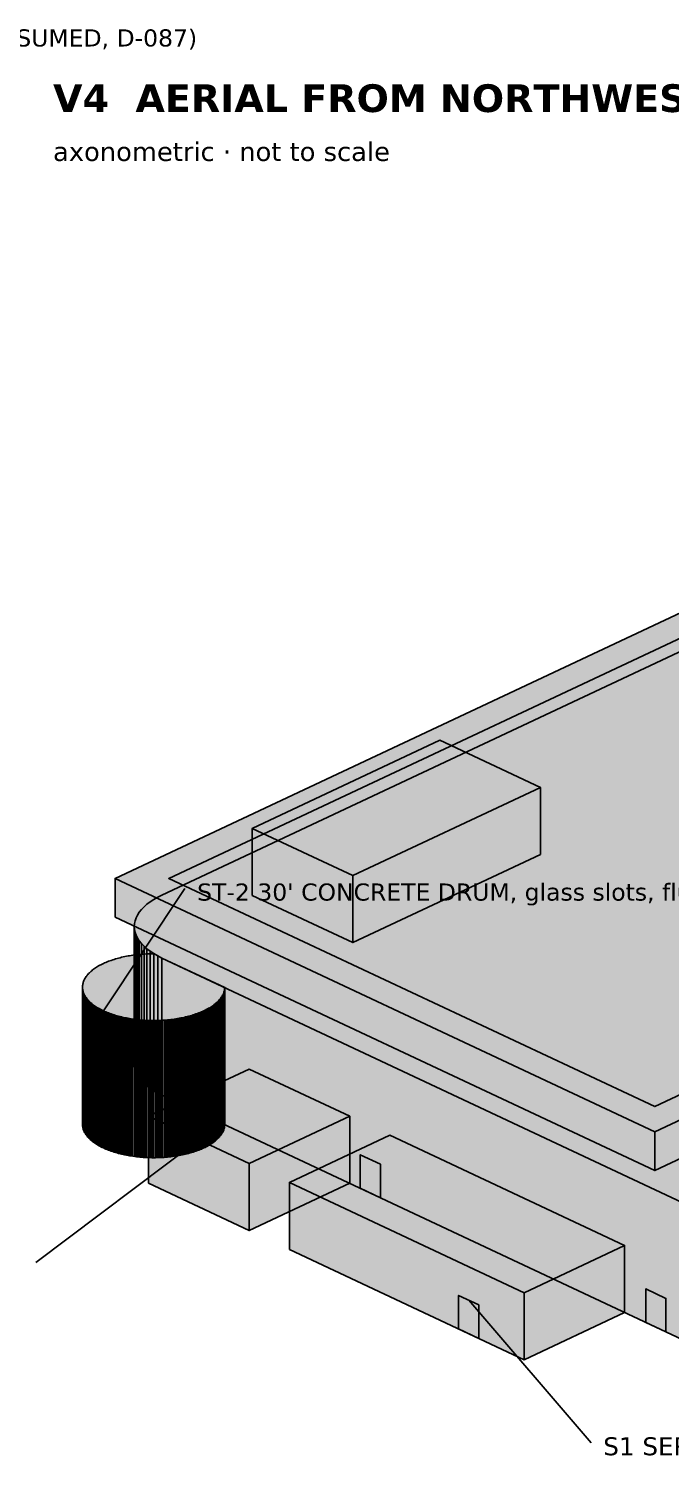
# Model space of a CAD drawing. Header units: inches. Extents: x 0.5 to 16.5, y 0.5 to 10.5.
# Drawn here: x 8.39 to 9.964, y 2.565 to 6.074 of the extents above; entities that cross this region are included whole.
import ezdxf

# ---------------------------------------------------------------- set-up
doc = ezdxf.new("R2010")
doc.units = ezdxf.units.IN
doc.header["$MEASUREMENT"] = 0
for name, color, linetype in [('A-ANNO-TEXT', 7, 'Continuous'), ('A-ANNO-VIEW', 7, 'Continuous'), ('A-MASS', 7, 'Continuous')]:
    doc.layers.add(name, color=color, linetype=linetype)
doc.styles.add('KS-BOLD', font='DejaVuSans-Bold.ttf')
doc.styles.add('KS-REG', font='DejaVuSans.ttf')

msp = doc.modelspace()

# ---------------------------------------------------------------- hatches: boundary and pattern name
at = {"layer": 'A-MASS', "true_color": 0xc9c6be}
for points in [[(11.6678, 4.1886), (10.3445, 4.8099), (8.6021, 3.9918), (9.9253, 3.3706)], [(8.7171, 3.9509), (8.7067, 3.9457), (8.6971, 3.9402), (8.6882, 3.9344), (8.6802, 3.9283), (8.673, 3.922), (8.6667, 3.9155), (8.6614, 3.9088), (8.657, 3.902), (8.6535, 3.895), (8.651, 3.888), (8.6495, 3.8809), (8.649, 3.8738), (8.6495, 3.8666), (8.651, 3.8595), (8.6535, 3.8525), (8.657, 3.8455), (8.6614, 3.8387), (8.6667, 3.832), (8.673, 3.8255), (8.6802, 3.8192), (8.6882, 3.8131), (8.6971, 3.8073), (8.7067, 3.8018), (8.7171, 3.7966), (10.1144, 3.1406), (10.1255, 3.1357), (10.1372, 3.1312), (10.1496, 3.127), (10.1625, 3.1233), (10.1759, 3.1199), (10.1898, 3.1169), (10.204, 3.1144), (10.2186, 3.1124), (10.2334, 3.1107), (10.2484, 3.1096), (10.2636, 3.1089), (10.2788, 3.1086), (10.294, 3.1089), (10.3091, 3.1096), (10.3241, 3.1107), (10.3389, 3.1124), (10.3535, 3.1144), (10.3677, 3.1169), (10.3816, 3.1199), (10.395, 3.1233), (10.4079, 3.127), (10.4203, 3.1312), (10.432, 3.1357), (10.4432, 3.1406), (12.1856, 3.9586), (12.196, 3.9639), (12.2057, 3.9694), (12.2145, 3.9752), (12.2226, 3.9812), (12.2297, 3.9875), (12.236, 3.994), (12.2414, 4.0007), (12.2458, 4.0076), (12.2492, 4.0145), (12.2517, 4.0216), (12.2532, 4.0287), (12.2537, 4.0358), (12.2532, 4.043), (12.2517, 4.0501), (12.2492, 4.0571), (12.2458, 4.0641), (12.2414, 4.0709), (12.236, 4.0776), (12.2297, 4.0841), (12.2226, 4.0904), (12.2145, 4.0964), (12.2057, 4.1023), (12.196, 4.1078), (12.1856, 4.113), (10.7884, 4.769), (10.7773, 4.7738), (10.7655, 4.7784), (10.7531, 4.7825), (10.7402, 4.7863), (10.7268, 4.7897), (10.7129, 4.7926), (10.6987, 4.7951), (10.6841, 4.7972), (10.6693, 4.7988), (10.6543, 4.8), (10.6392, 4.8007), (10.624, 4.8009), (10.6088, 4.8007), (10.5936, 4.8), (10.5786, 4.7988), (10.5638, 4.7972), (10.5492, 4.7951), (10.535, 4.7926), (10.5212, 4.7897), (10.5077, 4.7863), (10.4948, 4.7825), (10.4825, 4.7784), (10.4707, 4.7738), (10.4596, 4.769)], [(8.5764, 3.7845), (8.5733, 3.7831), (8.5703, 3.7816), (8.5674, 3.7802), (8.5646, 3.7787), (8.5618, 3.7771), (8.5591, 3.7756), (8.5565, 3.774), (8.554, 3.7723), (8.5516, 3.7707), (8.5493, 3.769), (8.547, 3.7673), (8.5449, 3.7655), (8.5428, 3.7638), (8.5408, 3.762), (8.539, 3.7602), (8.5372, 3.7584), (8.5355, 3.7565), (8.5339, 3.7547), (8.5324, 3.7528), (8.531, 3.7509), (8.5297, 3.749), (8.5285, 3.747), (8.5274, 3.7451), (8.5265, 3.7431), (8.5256, 3.7412), (8.5248, 3.7392), (8.5241, 3.7372), (8.5235, 3.7352), (8.5231, 3.7332), (8.5227, 3.7312), (8.5224, 3.7292), (8.5223, 3.7272), (8.5222, 3.7252), (8.5223, 3.7232), (8.5224, 3.7212), (8.5227, 3.7192), (8.5231, 3.7172), (8.5235, 3.7152), (8.5241, 3.7132), (8.5248, 3.7112), (8.5256, 3.7092), (8.5265, 3.7073), (8.5274, 3.7053), (8.5285, 3.7034), (8.5297, 3.7014), (8.531, 3.6995), (8.5324, 3.6976), (8.5339, 3.6957), (8.5355, 3.6939), (8.5372, 3.692), (8.539, 3.6902), (8.5408, 3.6884), (8.5428, 3.6866), (8.5449, 3.6848), (8.547, 3.6831), (8.5493, 3.6814), (8.5516, 3.6797), (8.554, 3.6781), (8.5565, 3.6764), (8.5591, 3.6748), (8.5618, 3.6733), (8.5646, 3.6717), (8.5674, 3.6702), (8.5703, 3.6687), (8.5733, 3.6673), (8.5764, 3.6659), (8.5795, 3.6645), (8.5827, 3.6632), (8.586, 3.6619), (8.5893, 3.6607), (8.5927, 3.6594), (8.5962, 3.6583), (8.5997, 3.6571), (8.6033, 3.656), (8.6069, 3.655), (8.6106, 3.654), (8.6144, 3.653), (8.6182, 3.6521), (8.622, 3.6512), (8.6259, 3.6504), (8.6299, 3.6496), (8.6338, 3.6488), (8.6378, 3.6481), (8.6419, 3.6475), (8.646, 3.6469), (8.6501, 3.6463), (8.6542, 3.6458), (8.6584, 3.6453), (8.6626, 3.6449), (8.6668, 3.6445), (8.671, 3.6442), (8.6752, 3.644), (8.6795, 3.6437), (8.6837, 3.6436), (8.688, 3.6434), (8.6923, 3.6434), (8.6966, 3.6433), (8.7009, 3.6434), (8.7051, 3.6434), (8.7094, 3.6436), (8.7137, 3.6437), (8.7179, 3.644), (8.7222, 3.6442), (8.7264, 3.6445), (8.7306, 3.6449), (8.7348, 3.6453), (8.7389, 3.6458), (8.7431, 3.6463), (8.7472, 3.6469), (8.7513, 3.6475), (8.7553, 3.6481), (8.7593, 3.6488), (8.7633, 3.6496), (8.7672, 3.6504), (8.7711, 3.6512), (8.775, 3.6521), (8.7788, 3.653), (8.7825, 3.654), (8.7862, 3.655), (8.7899, 3.656), (8.7934, 3.6571), (8.797, 3.6583), (8.8004, 3.6594), (8.8038, 3.6607), (8.8072, 3.6619), (8.8105, 3.6632), (8.8137, 3.6645), (8.8168, 3.6659), (8.8199, 3.6673), (8.8229, 3.6687), (8.8258, 3.6702), (8.8286, 3.6717), (8.8314, 3.6733), (8.834, 3.6748), (8.8366, 3.6764), (8.8391, 3.6781), (8.8415, 3.6797), (8.8439, 3.6814), (8.8461, 3.6831), (8.8483, 3.6848), (8.8503, 3.6866), (8.8523, 3.6884), (8.8542, 3.6902), (8.856, 3.692), (8.8577, 3.6939), (8.8592, 3.6957), (8.8607, 3.6976), (8.8621, 3.6995), (8.8634, 3.7014), (8.8646, 3.7034), (8.8657, 3.7053), (8.8667, 3.7073), (8.8676, 3.7092), (8.8684, 3.7112), (8.869, 3.7132), (8.8696, 3.7152), (8.8701, 3.7172), (8.8705, 3.7192), (8.8707, 3.7212), (8.8709, 3.7232), (8.8709, 3.7244), (8.7171, 3.7966), (8.7067, 3.8018), (8.6975, 3.807), (8.6966, 3.807), (8.6923, 3.807), (8.688, 3.8069), (8.6837, 3.8068), (8.6795, 3.8067), (8.6752, 3.8064), (8.671, 3.8062), (8.6668, 3.8058), (8.6626, 3.8055), (8.6584, 3.8051), (8.6542, 3.8046), (8.6501, 3.8041), (8.646, 3.8035), (8.6419, 3.8029), (8.6378, 3.8023), (8.6338, 3.8016), (8.6299, 3.8008), (8.6259, 3.8), (8.622, 3.7992), (8.6182, 3.7983), (8.6144, 3.7974), (8.6106, 3.7964), (8.6069, 3.7954), (8.6033, 3.7943), (8.5997, 3.7933), (8.5962, 3.7921), (8.5927, 3.7909), (8.5893, 3.7897), (8.586, 3.7885), (8.5827, 3.7872), (8.5795, 3.7858)]]:
    msp.add_hatch(color=7, dxfattribs=at).paths.add_polyline_path(points)
at = {"layer": 'A-MASS', "true_color": 0x2c3e5c}
msp.add_hatch(color=7, dxfattribs=at).paths.add_polyline_path([(11.5363, 4.1886), (10.3445, 4.7481), (8.7336, 3.9918), (9.9253, 3.4323)])
at = {"layer": 'A-MASS', "true_color": 0xb0b0b0}
for points in [[(9.6452, 4.2147), (9.3986, 4.3305), (8.9383, 4.1144), (9.1849, 3.9986)], [(9.1774, 3.4086), (8.9308, 3.5243), (8.6842, 3.4086), (8.9308, 3.2928)], [(9.8514, 3.0922), (9.276, 3.3623), (9.0295, 3.2465), (9.6048, 2.9764)]]:
    msp.add_hatch(color=7, dxfattribs=at).paths.add_polyline_path(points)
at = {"layer": 'A-MASS', "true_color": 0x8d8d8d}
for points in [[(9.1849, 3.8344), (9.6452, 4.0505), (9.6452, 4.2147), (9.1849, 3.9986)], [(8.9308, 3.1286), (9.1774, 3.2444), (9.1774, 3.4086), (8.9308, 3.2928)], [(9.6048, 2.8122), (9.8514, 2.928), (9.8514, 3.0922), (9.6048, 2.9764)]]:
    msp.add_hatch(color=7, dxfattribs=at).paths.add_polyline_path(points)
at = {"layer": 'A-MASS', "true_color": 0xa19e98}
for points in [[(9.9253, 3.2757), (11.6678, 4.0937), (11.6678, 4.1886), (9.9253, 3.3706)], [(8.8705, 3.3831), (8.8707, 3.3851), (8.8707, 3.7212), (8.8705, 3.7192)], [(8.8707, 3.3851), (8.8709, 3.3871), (8.8709, 3.7232), (8.8707, 3.7212)], [(8.8709, 3.3871), (8.8709, 3.3883), (8.8709, 3.7244), (8.8709, 3.7232)], [(8.8461, 3.347), (8.8483, 3.3487), (8.8483, 3.6848), (8.8461, 3.6831)], [(8.8483, 3.3487), (8.8503, 3.3505), (8.8503, 3.6866), (8.8483, 3.6848)], [(8.8503, 3.3505), (8.8523, 3.3523), (8.8523, 3.6884), (8.8503, 3.6866)], [(8.8523, 3.3523), (8.8542, 3.3541), (8.8542, 3.6902), (8.8523, 3.6884)], [(8.8542, 3.3541), (8.856, 3.3559), (8.856, 3.692), (8.8542, 3.6902)], [(8.856, 3.3559), (8.8577, 3.3578), (8.8577, 3.6939), (8.856, 3.692)], [(8.8577, 3.3578), (8.8592, 3.3596), (8.8592, 3.6957), (8.8577, 3.6939)], [(8.8592, 3.3596), (8.8607, 3.3615), (8.8607, 3.6976), (8.8592, 3.6957)], [(8.8607, 3.3615), (8.8621, 3.3634), (8.8621, 3.6995), (8.8607, 3.6976)], [(8.8621, 3.3634), (8.8634, 3.3653), (8.8634, 3.7014), (8.8621, 3.6995)], [(8.8634, 3.3653), (8.8646, 3.3672), (8.8646, 3.7034), (8.8634, 3.7014)], [(8.8646, 3.3672), (8.8657, 3.3692), (8.8657, 3.7053), (8.8646, 3.7034)], [(8.8657, 3.3692), (8.8667, 3.3711), (8.8667, 3.7073), (8.8657, 3.7053)], [(8.8667, 3.3711), (8.8676, 3.3731), (8.8676, 3.7092), (8.8667, 3.7073)], [(8.8676, 3.3731), (8.8684, 3.3751), (8.8684, 3.7112), (8.8676, 3.7092)], [(8.8684, 3.3751), (8.869, 3.3771), (8.869, 3.7132), (8.8684, 3.7112)], [(8.869, 3.3771), (8.8696, 3.3791), (8.8696, 3.7152), (8.869, 3.7132)], [(8.8696, 3.3791), (8.8701, 3.3811), (8.8701, 3.7172), (8.8696, 3.7152)], [(8.8701, 3.3811), (8.8705, 3.3831), (8.8705, 3.7192), (8.8701, 3.7172)], [(8.7593, 3.3127), (8.7633, 3.3135), (8.7633, 3.6496), (8.7593, 3.6488)], [(8.7633, 3.3135), (8.7672, 3.3142), (8.7672, 3.6504), (8.7633, 3.6496)], [(8.7672, 3.3142), (8.7711, 3.3151), (8.7711, 3.6512), (8.7672, 3.6504)], [(8.7711, 3.3151), (8.775, 3.316), (8.775, 3.6521), (8.7711, 3.6512)], [(8.775, 3.316), (8.7788, 3.3169), (8.7788, 3.653), (8.775, 3.6521)], [(8.7788, 3.3169), (8.7825, 3.3179), (8.7825, 3.654), (8.7788, 3.653)], [(8.7825, 3.3179), (8.7862, 3.3189), (8.7862, 3.655), (8.7825, 3.654)], [(8.7862, 3.3189), (8.7899, 3.3199), (8.7899, 3.656), (8.7862, 3.655)], [(8.7899, 3.3199), (8.7934, 3.321), (8.7934, 3.6571), (8.7899, 3.656)], [(8.7934, 3.321), (8.797, 3.3222), (8.797, 3.6583), (8.7934, 3.6571)], [(8.797, 3.3222), (8.8004, 3.3233), (8.8004, 3.6594), (8.797, 3.6583)], [(8.8004, 3.3233), (8.8038, 3.3245), (8.8038, 3.6607), (8.8004, 3.6594)], [(8.8038, 3.3245), (8.8072, 3.3258), (8.8072, 3.6619), (8.8038, 3.6607)], [(8.8072, 3.3258), (8.8105, 3.3271), (8.8105, 3.6632), (8.8072, 3.6619)], [(8.8105, 3.3271), (8.8137, 3.3284), (8.8137, 3.6645), (8.8105, 3.6632)], [(8.8137, 3.3284), (8.8168, 3.3298), (8.8168, 3.6659), (8.8137, 3.6645)], [(8.8168, 3.3298), (8.8199, 3.3312), (8.8199, 3.6673), (8.8168, 3.6659)], [(8.8199, 3.3312), (8.8229, 3.3326), (8.8229, 3.6687), (8.8199, 3.6673)], [(8.8229, 3.3326), (8.8258, 3.3341), (8.8258, 3.6702), (8.8229, 3.6687)], [(8.8258, 3.3341), (8.8286, 3.3356), (8.8286, 3.6717), (8.8258, 3.6702)], [(8.8286, 3.3356), (8.8314, 3.3371), (8.8314, 3.6733), (8.8286, 3.6717)], [(8.8314, 3.3371), (8.834, 3.3387), (8.834, 3.6748), (8.8314, 3.6733)], [(8.834, 3.3387), (8.8366, 3.3403), (8.8366, 3.6764), (8.834, 3.6748)], [(8.8366, 3.3403), (8.8391, 3.3419), (8.8391, 3.6781), (8.8366, 3.6764)], [(8.8391, 3.3419), (8.8415, 3.3436), (8.8415, 3.6797), (8.8391, 3.6781)], [(8.8415, 3.3436), (8.8439, 3.3453), (8.8439, 3.6814), (8.8415, 3.6797)], [(8.8439, 3.3453), (8.8461, 3.347), (8.8461, 3.6831), (8.8439, 3.6814)], [(8.6966, 3.3072), (8.7009, 3.3072), (8.7009, 3.6434), (8.6966, 3.6433)], [(8.7009, 3.3072), (8.7051, 3.3073), (8.7051, 3.6434), (8.7009, 3.6434)], [(8.7051, 3.3073), (8.7094, 3.3074), (8.7094, 3.6436), (8.7051, 3.6434)], [(8.7094, 3.3074), (8.7137, 3.3076), (8.7137, 3.6437), (8.7094, 3.6436)], [(8.7137, 3.3076), (8.7179, 3.3078), (8.7179, 3.644), (8.7137, 3.6437)], [(8.7179, 3.3078), (8.7222, 3.3081), (8.7222, 3.6442), (8.7179, 3.644)], [(8.7222, 3.3081), (8.7264, 3.3084), (8.7264, 3.6445), (8.7222, 3.6442)], [(8.7264, 3.3084), (8.7306, 3.3088), (8.7306, 3.6449), (8.7264, 3.6445)], [(8.7306, 3.3088), (8.7348, 3.3092), (8.7348, 3.6453), (8.7306, 3.6449)], [(8.7348, 3.3092), (8.7389, 3.3097), (8.7389, 3.6458), (8.7348, 3.6453)], [(8.7389, 3.3097), (8.7431, 3.3102), (8.7431, 3.6463), (8.7389, 3.6458)], [(8.7431, 3.3102), (8.7472, 3.3107), (8.7472, 3.6469), (8.7431, 3.6463)], [(8.7472, 3.3107), (8.7513, 3.3114), (8.7513, 3.6475), (8.7472, 3.6469)], [(8.7513, 3.3114), (8.7553, 3.312), (8.7553, 3.6481), (8.7513, 3.6475)], [(8.7553, 3.312), (8.7593, 3.3127), (8.7593, 3.6488), (8.7553, 3.6481)]]:
    msp.add_hatch(color=7, dxfattribs=at).paths.add_polyline_path(points)
at = {"layer": 'A-MASS', "true_color": 0x747474}
for points in [[(8.9383, 3.9502), (9.1849, 3.8344), (9.1849, 3.9986), (8.9383, 4.1144)], [(8.6842, 3.2444), (8.9308, 3.1286), (8.9308, 3.2928), (8.6842, 3.4086)], [(9.0295, 3.0823), (9.6048, 2.8122), (9.6048, 2.9764), (9.0295, 3.2465)]]:
    msp.add_hatch(color=7, dxfattribs=at).paths.add_polyline_path(points)
at = {"layer": 'A-MASS', "true_color": 0x85837d}
for points in [[(8.6021, 3.8969), (9.9253, 3.2757), (9.9253, 3.3706), (8.6021, 3.9918)], [(8.649, 3.5376), (8.6495, 3.5305), (8.6495, 3.8666), (8.649, 3.8738)], [(8.6495, 3.5305), (8.651, 3.5234), (8.651, 3.8595), (8.6495, 3.8666)], [(8.651, 3.5234), (8.6535, 3.5163), (8.6535, 3.8525), (8.651, 3.8595)], [(8.6535, 3.5163), (8.657, 3.5094), (8.657, 3.8455), (8.6535, 3.8525)], [(8.657, 3.5094), (8.6614, 3.5026), (8.6614, 3.8387), (8.657, 3.8455)], [(8.6614, 3.5026), (8.6667, 3.4959), (8.6667, 3.832), (8.6614, 3.8387)], [(8.6667, 3.4959), (8.673, 3.4894), (8.673, 3.8255), (8.6667, 3.832)], [(8.673, 3.4894), (8.6802, 3.4831), (8.6802, 3.8192), (8.673, 3.8255)], [(8.6802, 3.4831), (8.6882, 3.477), (8.6882, 3.8131), (8.6802, 3.8192)], [(8.6882, 3.477), (8.6971, 3.4712), (8.6971, 3.8073), (8.6882, 3.8131)], [(8.6971, 3.4712), (8.7067, 3.4657), (8.7067, 3.8018), (8.6971, 3.8073)], [(8.7067, 3.4657), (8.7171, 3.4605), (8.7171, 3.7966), (8.7067, 3.8018)], [(8.7171, 3.4605), (10.1144, 2.8045), (10.1144, 3.1406), (8.7171, 3.7966)], [(8.5222, 3.3891), (8.5223, 3.3871), (8.5223, 3.7232), (8.5222, 3.7252)], [(8.5223, 3.3871), (8.5224, 3.3851), (8.5224, 3.7212), (8.5223, 3.7232)], [(8.5224, 3.3851), (8.5227, 3.3831), (8.5227, 3.7192), (8.5224, 3.7212)], [(8.5227, 3.3831), (8.5231, 3.3811), (8.5231, 3.7172), (8.5227, 3.7192)], [(8.5231, 3.3811), (8.5235, 3.3791), (8.5235, 3.7152), (8.5231, 3.7172)], [(8.5235, 3.3791), (8.5241, 3.3771), (8.5241, 3.7132), (8.5235, 3.7152)], [(8.5241, 3.3771), (8.5248, 3.3751), (8.5248, 3.7112), (8.5241, 3.7132)], [(8.5248, 3.3751), (8.5256, 3.3731), (8.5256, 3.7092), (8.5248, 3.7112)], [(8.5256, 3.3731), (8.5265, 3.3711), (8.5265, 3.7073), (8.5256, 3.7092)], [(8.5265, 3.3711), (8.5274, 3.3692), (8.5274, 3.7053), (8.5265, 3.7073)], [(8.5274, 3.3692), (8.5285, 3.3672), (8.5285, 3.7034), (8.5274, 3.7053)], [(8.5285, 3.3672), (8.5297, 3.3653), (8.5297, 3.7014), (8.5285, 3.7034)], [(8.5297, 3.3653), (8.531, 3.3634), (8.531, 3.6995), (8.5297, 3.7014)], [(8.531, 3.3634), (8.5324, 3.3615), (8.5324, 3.6976), (8.531, 3.6995)], [(8.5324, 3.3615), (8.5339, 3.3596), (8.5339, 3.6957), (8.5324, 3.6976)], [(8.5339, 3.3596), (8.5355, 3.3578), (8.5355, 3.6939), (8.5339, 3.6957)], [(8.5355, 3.3578), (8.5372, 3.3559), (8.5372, 3.692), (8.5355, 3.6939)], [(8.5372, 3.3559), (8.539, 3.3541), (8.539, 3.6902), (8.5372, 3.692)], [(8.539, 3.3541), (8.5408, 3.3523), (8.5408, 3.6884), (8.539, 3.6902)], [(8.5408, 3.3523), (8.5428, 3.3505), (8.5428, 3.6866), (8.5408, 3.6884)], [(8.5428, 3.3505), (8.5449, 3.3487), (8.5449, 3.6848), (8.5428, 3.6866)], [(8.5449, 3.3487), (8.547, 3.347), (8.547, 3.6831), (8.5449, 3.6848)], [(8.547, 3.347), (8.5493, 3.3453), (8.5493, 3.6814), (8.547, 3.6831)], [(8.5493, 3.3453), (8.5516, 3.3436), (8.5516, 3.6797), (8.5493, 3.6814)], [(8.5516, 3.3436), (8.554, 3.3419), (8.554, 3.6781), (8.5516, 3.6797)], [(8.554, 3.3419), (8.5565, 3.3403), (8.5565, 3.6764), (8.554, 3.6781)], [(8.5565, 3.3403), (8.5591, 3.3387), (8.5591, 3.6748), (8.5565, 3.6764)], [(8.5591, 3.3387), (8.5618, 3.3371), (8.5618, 3.6733), (8.5591, 3.6748)], [(8.5618, 3.3371), (8.5646, 3.3356), (8.5646, 3.6717), (8.5618, 3.6733)], [(8.5646, 3.3356), (8.5674, 3.3341), (8.5674, 3.6702), (8.5646, 3.6717)], [(8.5674, 3.3341), (8.5703, 3.3326), (8.5703, 3.6687), (8.5674, 3.6702)], [(8.5703, 3.3326), (8.5733, 3.3312), (8.5733, 3.6673), (8.5703, 3.6687)], [(8.5733, 3.3312), (8.5764, 3.3298), (8.5764, 3.6659), (8.5733, 3.6673)], [(8.5764, 3.3298), (8.5795, 3.3284), (8.5795, 3.6645), (8.5764, 3.6659)], [(8.5795, 3.3284), (8.5827, 3.3271), (8.5827, 3.6632), (8.5795, 3.6645)], [(8.5827, 3.3271), (8.586, 3.3258), (8.586, 3.6619), (8.5827, 3.6632)], [(8.586, 3.3258), (8.5893, 3.3245), (8.5893, 3.6607), (8.586, 3.6619)], [(8.5893, 3.3245), (8.5927, 3.3233), (8.5927, 3.6594), (8.5893, 3.6607)], [(8.5927, 3.3233), (8.5962, 3.3222), (8.5962, 3.6583), (8.5927, 3.6594)], [(8.5962, 3.3222), (8.5997, 3.321), (8.5997, 3.6571), (8.5962, 3.6583)], [(8.5997, 3.321), (8.6033, 3.3199), (8.6033, 3.656), (8.5997, 3.6571)], [(8.6033, 3.3199), (8.6069, 3.3189), (8.6069, 3.655), (8.6033, 3.656)], [(8.6069, 3.3189), (8.6106, 3.3179), (8.6106, 3.654), (8.6069, 3.655)], [(8.6106, 3.3179), (8.6144, 3.3169), (8.6144, 3.653), (8.6106, 3.654)], [(8.6144, 3.3169), (8.6182, 3.316), (8.6182, 3.6521), (8.6144, 3.653)], [(8.6182, 3.316), (8.622, 3.3151), (8.622, 3.6512), (8.6182, 3.6521)], [(8.622, 3.3151), (8.6259, 3.3142), (8.6259, 3.6504), (8.622, 3.6512)], [(8.6259, 3.3142), (8.6299, 3.3135), (8.6299, 3.6496), (8.6259, 3.6504)], [(8.6299, 3.3135), (8.6338, 3.3127), (8.6338, 3.6488), (8.6299, 3.6496)], [(8.6338, 3.3127), (8.6378, 3.312), (8.6378, 3.6481), (8.6338, 3.6488)], [(8.6378, 3.312), (8.6419, 3.3114), (8.6419, 3.6475), (8.6378, 3.6481)], [(8.6419, 3.3114), (8.646, 3.3107), (8.646, 3.6469), (8.6419, 3.6475)], [(8.646, 3.3107), (8.6501, 3.3102), (8.6501, 3.6463), (8.646, 3.6469)], [(8.6501, 3.3102), (8.6542, 3.3097), (8.6542, 3.6458), (8.6501, 3.6463)], [(8.6542, 3.3097), (8.6584, 3.3092), (8.6584, 3.6453), (8.6542, 3.6458)], [(8.6584, 3.3092), (8.6626, 3.3088), (8.6626, 3.6449), (8.6584, 3.6453)], [(8.6626, 3.3088), (8.6668, 3.3084), (8.6668, 3.6445), (8.6626, 3.6449)], [(8.6668, 3.3084), (8.671, 3.3081), (8.671, 3.6442), (8.6668, 3.6445)], [(8.671, 3.3081), (8.6752, 3.3078), (8.6752, 3.644), (8.671, 3.6442)], [(8.6752, 3.3078), (8.6795, 3.3076), (8.6795, 3.6437), (8.6752, 3.644)], [(8.6795, 3.3076), (8.6837, 3.3074), (8.6837, 3.6436), (8.6795, 3.6437)], [(8.6837, 3.3074), (8.688, 3.3073), (8.688, 3.6434), (8.6837, 3.6436)], [(8.688, 3.3073), (8.6923, 3.3072), (8.6923, 3.6434), (8.688, 3.6434)], [(8.6923, 3.3072), (8.6966, 3.3072), (8.6966, 3.6433), (8.6923, 3.6434)]]:
    msp.add_hatch(color=7, dxfattribs=at).paths.add_polyline_path(points)
at = {"layer": 'A-MASS', "true_color": 0x344652}
for points in [[(8.649, 3.7429), (8.6495, 3.7358), (8.6495, 3.8461), (8.649, 3.8532)], [(8.6495, 3.7358), (8.651, 3.7287), (8.651, 3.839), (8.6495, 3.8461)], [(8.651, 3.7287), (8.6535, 3.7216), (8.6535, 3.8319), (8.651, 3.839)], [(8.6535, 3.7216), (8.657, 3.7146), (8.657, 3.825), (8.6535, 3.8319)], [(8.657, 3.7146), (8.6614, 3.7078), (8.6614, 3.8181), (8.657, 3.825)], [(8.6614, 3.7078), (8.6667, 3.7011), (8.6667, 3.8115), (8.6614, 3.8181)], [(8.6667, 3.7011), (8.673, 3.6946), (8.673, 3.805), (8.6667, 3.8115)], [(8.673, 3.6946), (8.6802, 3.6883), (8.6802, 3.7987), (8.673, 3.805)], [(8.6802, 3.6883), (8.6882, 3.6823), (8.6882, 3.7926), (8.6802, 3.7987)], [(8.6882, 3.6823), (8.6971, 3.6765), (8.6971, 3.7868), (8.6882, 3.7926)], [(8.6971, 3.6765), (8.7067, 3.6709), (8.7067, 3.7813), (8.6971, 3.7868)], [(8.7067, 3.6709), (8.7171, 3.6657), (8.7171, 3.7761), (8.7067, 3.7813)], [(8.7171, 3.6657), (10.1144, 3.0097), (10.1144, 3.1201), (8.7171, 3.7761)], [(8.5248, 3.3956), (8.5256, 3.3936), (8.5256, 3.6887), (8.5248, 3.6907)], [(8.649, 3.553), (8.6495, 3.5459), (8.6495, 3.6896), (8.649, 3.6967)], [(8.6495, 3.5459), (8.651, 3.5388), (8.651, 3.6825), (8.6495, 3.6896)], [(8.5339, 3.3801), (8.5355, 3.3783), (8.5355, 3.6733), (8.5339, 3.6752)], [(8.5493, 3.3658), (8.5516, 3.3641), (8.5516, 3.6592), (8.5493, 3.6609)], [(8.651, 3.5388), (8.6535, 3.5317), (8.6535, 3.6754), (8.651, 3.6825)], [(8.6535, 3.5317), (8.657, 3.5248), (8.657, 3.6685), (8.6535, 3.6754)], [(8.657, 3.5248), (8.6614, 3.5179), (8.6614, 3.6616), (8.657, 3.6685)], [(8.6614, 3.5179), (8.6667, 3.5113), (8.6667, 3.6549), (8.6614, 3.6616)], [(8.6667, 3.5113), (8.673, 3.5048), (8.673, 3.6484), (8.6667, 3.6549)], [(8.5703, 3.3532), (8.5733, 3.3517), (8.5733, 3.6468), (8.5703, 3.6482)], [(8.5962, 3.3427), (8.5997, 3.3415), (8.5997, 3.6366), (8.5962, 3.6377)], [(8.6259, 3.3348), (8.6299, 3.334), (8.6299, 3.629), (8.6259, 3.6298)], [(8.6584, 3.3297), (8.6626, 3.3293), (8.6626, 3.6244), (8.6584, 3.6248)], [(8.673, 3.5048), (8.6802, 3.4985), (8.6802, 3.6421), (8.673, 3.6484)], [(8.6802, 3.4985), (8.6882, 3.4924), (8.6882, 3.6361), (8.6802, 3.6421)], [(8.6882, 3.4924), (8.6971, 3.4866), (8.6971, 3.6303), (8.6882, 3.6361)], [(8.6923, 3.3278), (8.6966, 3.3277), (8.6966, 3.6228), (8.6923, 3.6228)], [(8.6971, 3.4866), (8.7067, 3.4811), (8.7067, 3.6248), (8.6971, 3.6303)], [(8.7067, 3.4811), (8.7171, 3.4759), (8.7171, 3.6195), (8.7067, 3.6248)], [(8.7171, 3.4759), (10.1144, 2.8199), (10.1144, 2.9636), (8.7171, 3.6195)]]:
    msp.add_hatch(color=7, dxfattribs=at).paths.add_polyline_path(points)
at = {"layer": 'A-MASS', "true_color": 0x3f5564}
for points in [[(8.8667, 3.3917), (8.8676, 3.3936), (8.8676, 3.6887), (8.8667, 3.6867)], [(8.8709, 3.4076), (8.8709, 3.4088), (8.8709, 3.7039), (8.8709, 3.7027)], [(8.8391, 3.3625), (8.8415, 3.3641), (8.8415, 3.6592), (8.8391, 3.6575)], [(8.856, 3.3764), (8.8577, 3.3783), (8.8577, 3.6733), (8.856, 3.6715)], [(8.7264, 3.329), (8.7306, 3.3293), (8.7306, 3.6244), (8.7264, 3.624)], [(8.7593, 3.3332), (8.7633, 3.334), (8.7633, 3.629), (8.7593, 3.6283)], [(8.7899, 3.3404), (8.7934, 3.3415), (8.7934, 3.6366), (8.7899, 3.6355)], [(8.8168, 3.3503), (8.8199, 3.3517), (8.8199, 3.6468), (8.8168, 3.6454)]]:
    msp.add_hatch(color=7, dxfattribs=at).paths.add_polyline_path(points)
at = {"layer": 'A-MASS', "true_color": 0x111111}
for points in [[(9.2033, 3.2322), (9.2526, 3.2091), (9.2526, 3.2912), (9.2033, 3.3143)], [(9.9034, 2.9035), (9.9527, 2.8804), (9.9527, 2.9625), (9.9034, 2.9856)], [(9.4445, 2.8874), (9.4938, 2.8643), (9.4938, 2.9464), (9.4445, 2.9696)]]:
    msp.add_hatch(color=7, dxfattribs=at).paths.add_polyline_path(points)

# ---------------------------------------------------------------- linework, layer by layer
at = {"layer": 'A-ANNO-TEXT'}
for p, q in [((8.5733, 3.6673), (8.7733, 3.9673)), ((8.8075, 3.3507), (8.4075, 3.0507)), ((9.4692, 2.958), (9.7692, 2.608))]:
    msp.add_line(p, q, dxfattribs=at)
at = {"layer": 'A-MASS'}
for points in [[(11.6678, 4.1886), (10.3445, 4.8099), (8.6021, 3.9918), (9.9253, 3.3706)], [(11.5363, 4.1886), (10.3445, 4.7481), (8.7336, 3.9918), (9.9253, 3.4323)], [(9.6452, 4.2147), (9.3986, 4.3305), (8.9383, 4.1144), (9.1849, 3.9986)], [(9.1849, 3.8344), (9.6452, 4.0505), (9.6452, 4.2147), (9.1849, 3.9986)], [(9.9253, 3.2757), (11.6678, 4.0937), (11.6678, 4.1886), (9.9253, 3.3706)], [(8.9383, 3.9502), (9.1849, 3.8344), (9.1849, 3.9986), (8.9383, 4.1144)], [(8.6021, 3.8969), (9.9253, 3.2757), (9.9253, 3.3706), (8.6021, 3.9918)], [(8.649, 3.5376), (8.6495, 3.5305), (8.6495, 3.8666), (8.649, 3.8738)], [(8.6495, 3.5305), (8.651, 3.5234), (8.651, 3.8595), (8.6495, 3.8666)], [(8.651, 3.5234), (8.6535, 3.5163), (8.6535, 3.8525), (8.651, 3.8595)], [(8.6535, 3.5163), (8.657, 3.5094), (8.657, 3.8455), (8.6535, 3.8525)], [(8.657, 3.5094), (8.6614, 3.5026), (8.6614, 3.8387), (8.657, 3.8455)], [(8.6614, 3.5026), (8.6667, 3.4959), (8.6667, 3.832), (8.6614, 3.8387)], [(8.6667, 3.4959), (8.673, 3.4894), (8.673, 3.8255), (8.6667, 3.832)], [(8.673, 3.4894), (8.6802, 3.4831), (8.6802, 3.8192), (8.673, 3.8255)], [(8.5764, 3.7845), (8.5733, 3.7831), (8.5703, 3.7816), (8.5674, 3.7802), (8.5646, 3.7787), (8.5618, 3.7771), (8.5591, 3.7756), (8.5565, 3.774), (8.554, 3.7723), (8.5516, 3.7707), (8.5493, 3.769), (8.547, 3.7673), (8.5449, 3.7655), (8.5428, 3.7638), (8.5408, 3.762), (8.539, 3.7602), (8.5372, 3.7584), (8.5355, 3.7565), (8.5339, 3.7547), (8.5324, 3.7528), (8.531, 3.7509), (8.5297, 3.749), (8.5285, 3.747), (8.5274, 3.7451), (8.5265, 3.7431), (8.5256, 3.7412), (8.5248, 3.7392), (8.5241, 3.7372), (8.5235, 3.7352), (8.5231, 3.7332), (8.5227, 3.7312), (8.5224, 3.7292), (8.5223, 3.7272), (8.5222, 3.7252), (8.5223, 3.7232), (8.5224, 3.7212), (8.5227, 3.7192), (8.5231, 3.7172), (8.5235, 3.7152), (8.5241, 3.7132), (8.5248, 3.7112), (8.5256, 3.7092), (8.5265, 3.7073), (8.5274, 3.7053), (8.5285, 3.7034), (8.5297, 3.7014), (8.531, 3.6995), (8.5324, 3.6976), (8.5339, 3.6957), (8.5355, 3.6939), (8.5372, 3.692), (8.539, 3.6902), (8.5408, 3.6884), (8.5428, 3.6866), (8.5449, 3.6848), (8.547, 3.6831), (8.5493, 3.6814), (8.5516, 3.6797), (8.554, 3.6781), (8.5565, 3.6764), (8.5591, 3.6748), (8.5618, 3.6733), (8.5646, 3.6717), (8.5674, 3.6702), (8.5703, 3.6687), (8.5733, 3.6673), (8.5764, 3.6659), (8.5795, 3.6645), (8.5827, 3.6632), (8.586, 3.6619), (8.5893, 3.6607), (8.5927, 3.6594), (8.5962, 3.6583), (8.5997, 3.6571), (8.6033, 3.656), (8.6069, 3.655), (8.6106, 3.654), (8.6144, 3.653), (8.6182, 3.6521), (8.622, 3.6512), (8.6259, 3.6504), (8.6299, 3.6496), (8.6338, 3.6488), (8.6378, 3.6481), (8.6419, 3.6475), (8.646, 3.6469), (8.6501, 3.6463), (8.6542, 3.6458), (8.6584, 3.6453), (8.6626, 3.6449), (8.6668, 3.6445), (8.671, 3.6442), (8.6752, 3.644), (8.6795, 3.6437), (8.6837, 3.6436), (8.688, 3.6434), (8.6923, 3.6434), (8.6966, 3.6433), (8.7009, 3.6434), (8.7051, 3.6434), (8.7094, 3.6436), (8.7137, 3.6437), (8.7179, 3.644), (8.7222, 3.6442), (8.7264, 3.6445), (8.7306, 3.6449), (8.7348, 3.6453), (8.7389, 3.6458), (8.7431, 3.6463), (8.7472, 3.6469), (8.7513, 3.6475), (8.7553, 3.6481), (8.7593, 3.6488), (8.7633, 3.6496), (8.7672, 3.6504), (8.7711, 3.6512), (8.775, 3.6521), (8.7788, 3.653), (8.7825, 3.654), (8.7862, 3.655), (8.7899, 3.656), (8.7934, 3.6571), (8.797, 3.6583), (8.8004, 3.6594), (8.8038, 3.6607), (8.8072, 3.6619), (8.8105, 3.6632), (8.8137, 3.6645), (8.8168, 3.6659), (8.8199, 3.6673), (8.8229, 3.6687), (8.8258, 3.6702), (8.8286, 3.6717), (8.8314, 3.6733), (8.834, 3.6748), (8.8366, 3.6764), (8.8391, 3.6781), (8.8415, 3.6797), (8.8439, 3.6814), (8.8461, 3.6831), (8.8483, 3.6848), (8.8503, 3.6866), (8.8523, 3.6884), (8.8542, 3.6902), (8.856, 3.692), (8.8577, 3.6939), (8.8592, 3.6957), (8.8607, 3.6976), (8.8621, 3.6995), (8.8634, 3.7014), (8.8646, 3.7034), (8.8657, 3.7053), (8.8667, 3.7073), (8.8676, 3.7092), (8.8684, 3.7112), (8.869, 3.7132), (8.8696, 3.7152), (8.8701, 3.7172), (8.8705, 3.7192), (8.8707, 3.7212), (8.8709, 3.7232), (8.8709, 3.7244), (8.7171, 3.7966), (8.7067, 3.8018), (8.6975, 3.807), (8.6966, 3.807), (8.6923, 3.807), (8.688, 3.8069), (8.6837, 3.8068), (8.6795, 3.8067), (8.6752, 3.8064), (8.671, 3.8062), (8.6668, 3.8058), (8.6626, 3.8055), (8.6584, 3.8051), (8.6542, 3.8046), (8.6501, 3.8041), (8.646, 3.8035), (8.6419, 3.8029), (8.6378, 3.8023), (8.6338, 3.8016), (8.6299, 3.8008), (8.6259, 3.8), (8.622, 3.7992), (8.6182, 3.7983), (8.6144, 3.7974), (8.6106, 3.7964), (8.6069, 3.7954), (8.6033, 3.7943), (8.5997, 3.7933), (8.5962, 3.7921), (8.5927, 3.7909), (8.5893, 3.7897), (8.586, 3.7885), (8.5827, 3.7872), (8.5795, 3.7858)], [(8.6802, 3.4831), (8.6882, 3.477), (8.6882, 3.8131), (8.6802, 3.8192)], [(8.6882, 3.477), (8.6971, 3.4712), (8.6971, 3.8073), (8.6882, 3.8131)], [(8.6971, 3.4712), (8.7067, 3.4657), (8.7067, 3.8018), (8.6971, 3.8073)], [(8.7067, 3.4657), (8.7171, 3.4605), (8.7171, 3.7966), (8.7067, 3.8018)], [(8.7171, 3.4605), (10.1144, 2.8045), (10.1144, 3.1406), (8.7171, 3.7966)], [(8.5222, 3.3891), (8.5223, 3.3871), (8.5223, 3.7232), (8.5222, 3.7252)], [(8.5223, 3.3871), (8.5224, 3.3851), (8.5224, 3.7212), (8.5223, 3.7232)], [(8.5224, 3.3851), (8.5227, 3.3831), (8.5227, 3.7192), (8.5224, 3.7212)], [(8.8705, 3.3831), (8.8707, 3.3851), (8.8707, 3.7212), (8.8705, 3.7192)], [(8.8707, 3.3851), (8.8709, 3.3871), (8.8709, 3.7232), (8.8707, 3.7212)], [(8.8709, 3.3871), (8.8709, 3.3883), (8.8709, 3.7244), (8.8709, 3.7232)], [(8.5227, 3.3831), (8.5231, 3.3811), (8.5231, 3.7172), (8.5227, 3.7192)], [(8.5231, 3.3811), (8.5235, 3.3791), (8.5235, 3.7152), (8.5231, 3.7172)], [(8.5235, 3.3791), (8.5241, 3.3771), (8.5241, 3.7132), (8.5235, 3.7152)], [(8.5241, 3.3771), (8.5248, 3.3751), (8.5248, 3.7112), (8.5241, 3.7132)], [(8.5248, 3.3751), (8.5256, 3.3731), (8.5256, 3.7092), (8.5248, 3.7112)], [(8.5256, 3.3731), (8.5265, 3.3711), (8.5265, 3.7073), (8.5256, 3.7092)], [(8.5265, 3.3711), (8.5274, 3.3692), (8.5274, 3.7053), (8.5265, 3.7073)], [(8.5274, 3.3692), (8.5285, 3.3672), (8.5285, 3.7034), (8.5274, 3.7053)], [(8.5285, 3.3672), (8.5297, 3.3653), (8.5297, 3.7014), (8.5285, 3.7034)], [(8.5297, 3.3653), (8.531, 3.3634), (8.531, 3.6995), (8.5297, 3.7014)], [(8.531, 3.3634), (8.5324, 3.3615), (8.5324, 3.6976), (8.531, 3.6995)], [(8.5324, 3.3615), (8.5339, 3.3596), (8.5339, 3.6957), (8.5324, 3.6976)], [(8.5339, 3.3596), (8.5355, 3.3578), (8.5355, 3.6939), (8.5339, 3.6957)], [(8.5355, 3.3578), (8.5372, 3.3559), (8.5372, 3.692), (8.5355, 3.6939)], [(8.5372, 3.3559), (8.539, 3.3541), (8.539, 3.6902), (8.5372, 3.692)], [(8.539, 3.3541), (8.5408, 3.3523), (8.5408, 3.6884), (8.539, 3.6902)], [(8.5408, 3.3523), (8.5428, 3.3505), (8.5428, 3.6866), (8.5408, 3.6884)], [(8.5428, 3.3505), (8.5449, 3.3487), (8.5449, 3.6848), (8.5428, 3.6866)], [(8.5449, 3.3487), (8.547, 3.347), (8.547, 3.6831), (8.5449, 3.6848)], [(8.8461, 3.347), (8.8483, 3.3487), (8.8483, 3.6848), (8.8461, 3.6831)], [(8.8483, 3.3487), (8.8503, 3.3505), (8.8503, 3.6866), (8.8483, 3.6848)], [(8.8503, 3.3505), (8.8523, 3.3523), (8.8523, 3.6884), (8.8503, 3.6866)], [(8.8523, 3.3523), (8.8542, 3.3541), (8.8542, 3.6902), (8.8523, 3.6884)], [(8.8542, 3.3541), (8.856, 3.3559), (8.856, 3.692), (8.8542, 3.6902)], [(8.856, 3.3559), (8.8577, 3.3578), (8.8577, 3.6939), (8.856, 3.692)], [(8.8577, 3.3578), (8.8592, 3.3596), (8.8592, 3.6957), (8.8577, 3.6939)], [(8.8592, 3.3596), (8.8607, 3.3615), (8.8607, 3.6976), (8.8592, 3.6957)], [(8.8607, 3.3615), (8.8621, 3.3634), (8.8621, 3.6995), (8.8607, 3.6976)], [(8.8621, 3.3634), (8.8634, 3.3653), (8.8634, 3.7014), (8.8621, 3.6995)], [(8.8634, 3.3653), (8.8646, 3.3672), (8.8646, 3.7034), (8.8634, 3.7014)], [(8.8646, 3.3672), (8.8657, 3.3692), (8.8657, 3.7053), (8.8646, 3.7034)], [(8.8657, 3.3692), (8.8667, 3.3711), (8.8667, 3.7073), (8.8657, 3.7053)], [(8.8667, 3.3711), (8.8676, 3.3731), (8.8676, 3.7092), (8.8667, 3.7073)], [(8.8676, 3.3731), (8.8684, 3.3751), (8.8684, 3.7112), (8.8676, 3.7092)], [(8.8684, 3.3751), (8.869, 3.3771), (8.869, 3.7132), (8.8684, 3.7112)], [(8.869, 3.3771), (8.8696, 3.3791), (8.8696, 3.7152), (8.869, 3.7132)], [(8.8696, 3.3791), (8.8701, 3.3811), (8.8701, 3.7172), (8.8696, 3.7152)], [(8.8701, 3.3811), (8.8705, 3.3831), (8.8705, 3.7192), (8.8701, 3.7172)], [(8.547, 3.347), (8.5493, 3.3453), (8.5493, 3.6814), (8.547, 3.6831)], [(8.5493, 3.3453), (8.5516, 3.3436), (8.5516, 3.6797), (8.5493, 3.6814)], [(8.5516, 3.3436), (8.554, 3.3419), (8.554, 3.6781), (8.5516, 3.6797)], [(8.554, 3.3419), (8.5565, 3.3403), (8.5565, 3.6764), (8.554, 3.6781)], [(8.5565, 3.3403), (8.5591, 3.3387), (8.5591, 3.6748), (8.5565, 3.6764)], [(8.5591, 3.3387), (8.5618, 3.3371), (8.5618, 3.6733), (8.5591, 3.6748)], [(8.5618, 3.3371), (8.5646, 3.3356), (8.5646, 3.6717), (8.5618, 3.6733)], [(8.5646, 3.3356), (8.5674, 3.3341), (8.5674, 3.6702), (8.5646, 3.6717)], [(8.5674, 3.3341), (8.5703, 3.3326), (8.5703, 3.6687), (8.5674, 3.6702)], [(8.5703, 3.3326), (8.5733, 3.3312), (8.5733, 3.6673), (8.5703, 3.6687)], [(8.5733, 3.3312), (8.5764, 3.3298), (8.5764, 3.6659), (8.5733, 3.6673)], [(8.5764, 3.3298), (8.5795, 3.3284), (8.5795, 3.6645), (8.5764, 3.6659)], [(8.5795, 3.3284), (8.5827, 3.3271), (8.5827, 3.6632), (8.5795, 3.6645)], [(8.5827, 3.3271), (8.586, 3.3258), (8.586, 3.6619), (8.5827, 3.6632)], [(8.586, 3.3258), (8.5893, 3.3245), (8.5893, 3.6607), (8.586, 3.6619)], [(8.5893, 3.3245), (8.5927, 3.3233), (8.5927, 3.6594), (8.5893, 3.6607)], [(8.5927, 3.3233), (8.5962, 3.3222), (8.5962, 3.6583), (8.5927, 3.6594)], [(8.5962, 3.3222), (8.5997, 3.321), (8.5997, 3.6571), (8.5962, 3.6583)], [(8.5997, 3.321), (8.6033, 3.3199), (8.6033, 3.656), (8.5997, 3.6571)], [(8.6033, 3.3199), (8.6069, 3.3189), (8.6069, 3.655), (8.6033, 3.656)], [(8.6069, 3.3189), (8.6106, 3.3179), (8.6106, 3.654), (8.6069, 3.655)], [(8.6106, 3.3179), (8.6144, 3.3169), (8.6144, 3.653), (8.6106, 3.654)], [(8.6144, 3.3169), (8.6182, 3.316), (8.6182, 3.6521), (8.6144, 3.653)], [(8.6182, 3.316), (8.622, 3.3151), (8.622, 3.6512), (8.6182, 3.6521)], [(8.622, 3.3151), (8.6259, 3.3142), (8.6259, 3.6504), (8.622, 3.6512)], [(8.6259, 3.3142), (8.6299, 3.3135), (8.6299, 3.6496), (8.6259, 3.6504)], [(8.6299, 3.3135), (8.6338, 3.3127), (8.6338, 3.6488), (8.6299, 3.6496)], [(8.7593, 3.3127), (8.7633, 3.3135), (8.7633, 3.6496), (8.7593, 3.6488)], [(8.7633, 3.3135), (8.7672, 3.3142), (8.7672, 3.6504), (8.7633, 3.6496)], [(8.7672, 3.3142), (8.7711, 3.3151), (8.7711, 3.6512), (8.7672, 3.6504)], [(8.7711, 3.3151), (8.775, 3.316), (8.775, 3.6521), (8.7711, 3.6512)], [(8.775, 3.316), (8.7788, 3.3169), (8.7788, 3.653), (8.775, 3.6521)], [(8.7788, 3.3169), (8.7825, 3.3179), (8.7825, 3.654), (8.7788, 3.653)], [(8.7825, 3.3179), (8.7862, 3.3189), (8.7862, 3.655), (8.7825, 3.654)], [(8.7862, 3.3189), (8.7899, 3.3199), (8.7899, 3.656), (8.7862, 3.655)], [(8.7899, 3.3199), (8.7934, 3.321), (8.7934, 3.6571), (8.7899, 3.656)], [(8.7934, 3.321), (8.797, 3.3222), (8.797, 3.6583), (8.7934, 3.6571)], [(8.797, 3.3222), (8.8004, 3.3233), (8.8004, 3.6594), (8.797, 3.6583)], [(8.8004, 3.3233), (8.8038, 3.3245), (8.8038, 3.6607), (8.8004, 3.6594)], [(8.8038, 3.3245), (8.8072, 3.3258), (8.8072, 3.6619), (8.8038, 3.6607)], [(8.8072, 3.3258), (8.8105, 3.3271), (8.8105, 3.6632), (8.8072, 3.6619)], [(8.8105, 3.3271), (8.8137, 3.3284), (8.8137, 3.6645), (8.8105, 3.6632)], [(8.8137, 3.3284), (8.8168, 3.3298), (8.8168, 3.6659), (8.8137, 3.6645)], [(8.8168, 3.3298), (8.8199, 3.3312), (8.8199, 3.6673), (8.8168, 3.6659)], [(8.8199, 3.3312), (8.8229, 3.3326), (8.8229, 3.6687), (8.8199, 3.6673)], [(8.8229, 3.3326), (8.8258, 3.3341), (8.8258, 3.6702), (8.8229, 3.6687)], [(8.8258, 3.3341), (8.8286, 3.3356), (8.8286, 3.6717), (8.8258, 3.6702)], [(8.8286, 3.3356), (8.8314, 3.3371), (8.8314, 3.6733), (8.8286, 3.6717)], [(8.8314, 3.3371), (8.834, 3.3387), (8.834, 3.6748), (8.8314, 3.6733)], [(8.834, 3.3387), (8.8366, 3.3403), (8.8366, 3.6764), (8.834, 3.6748)], [(8.8366, 3.3403), (8.8391, 3.3419), (8.8391, 3.6781), (8.8366, 3.6764)], [(8.8391, 3.3419), (8.8415, 3.3436), (8.8415, 3.6797), (8.8391, 3.6781)], [(8.8415, 3.3436), (8.8439, 3.3453), (8.8439, 3.6814), (8.8415, 3.6797)], [(8.8439, 3.3453), (8.8461, 3.347), (8.8461, 3.6831), (8.8439, 3.6814)], [(8.6338, 3.3127), (8.6378, 3.312), (8.6378, 3.6481), (8.6338, 3.6488)], [(8.6378, 3.312), (8.6419, 3.3114), (8.6419, 3.6475), (8.6378, 3.6481)], [(8.6419, 3.3114), (8.646, 3.3107), (8.646, 3.6469), (8.6419, 3.6475)], [(8.646, 3.3107), (8.6501, 3.3102), (8.6501, 3.6463), (8.646, 3.6469)], [(8.6501, 3.3102), (8.6542, 3.3097), (8.6542, 3.6458), (8.6501, 3.6463)], [(8.6542, 3.3097), (8.6584, 3.3092), (8.6584, 3.6453), (8.6542, 3.6458)], [(8.6584, 3.3092), (8.6626, 3.3088), (8.6626, 3.6449), (8.6584, 3.6453)], [(8.6626, 3.3088), (8.6668, 3.3084), (8.6668, 3.6445), (8.6626, 3.6449)], [(8.6668, 3.3084), (8.671, 3.3081), (8.671, 3.6442), (8.6668, 3.6445)], [(8.671, 3.3081), (8.6752, 3.3078), (8.6752, 3.644), (8.671, 3.6442)], [(8.6752, 3.3078), (8.6795, 3.3076), (8.6795, 3.6437), (8.6752, 3.644)], [(8.6795, 3.3076), (8.6837, 3.3074), (8.6837, 3.6436), (8.6795, 3.6437)], [(8.6837, 3.3074), (8.688, 3.3073), (8.688, 3.6434), (8.6837, 3.6436)], [(8.688, 3.3073), (8.6923, 3.3072), (8.6923, 3.6434), (8.688, 3.6434)], [(8.6923, 3.3072), (8.6966, 3.3072), (8.6966, 3.6433), (8.6923, 3.6434)], [(8.6966, 3.3072), (8.7009, 3.3072), (8.7009, 3.6434), (8.6966, 3.6433)], [(8.7009, 3.3072), (8.7051, 3.3073), (8.7051, 3.6434), (8.7009, 3.6434)], [(8.7051, 3.3073), (8.7094, 3.3074), (8.7094, 3.6436), (8.7051, 3.6434)], [(8.7094, 3.3074), (8.7137, 3.3076), (8.7137, 3.6437), (8.7094, 3.6436)], [(8.7137, 3.3076), (8.7179, 3.3078), (8.7179, 3.644), (8.7137, 3.6437)], [(8.7179, 3.3078), (8.7222, 3.3081), (8.7222, 3.6442), (8.7179, 3.644)], [(8.7222, 3.3081), (8.7264, 3.3084), (8.7264, 3.6445), (8.7222, 3.6442)], [(8.7264, 3.3084), (8.7306, 3.3088), (8.7306, 3.6449), (8.7264, 3.6445)], [(8.7306, 3.3088), (8.7348, 3.3092), (8.7348, 3.6453), (8.7306, 3.6449)], [(8.7348, 3.3092), (8.7389, 3.3097), (8.7389, 3.6458), (8.7348, 3.6453)], [(8.7389, 3.3097), (8.7431, 3.3102), (8.7431, 3.6463), (8.7389, 3.6458)], [(8.7431, 3.3102), (8.7472, 3.3107), (8.7472, 3.6469), (8.7431, 3.6463)], [(8.7472, 3.3107), (8.7513, 3.3114), (8.7513, 3.6475), (8.7472, 3.6469)], [(8.7513, 3.3114), (8.7553, 3.312), (8.7553, 3.6481), (8.7513, 3.6475)], [(8.7553, 3.312), (8.7593, 3.3127), (8.7593, 3.6488), (8.7553, 3.6481)], [(9.1774, 3.4086), (8.9308, 3.5243), (8.6842, 3.4086), (8.9308, 3.2928)], [(8.6842, 3.2444), (8.9308, 3.1286), (8.9308, 3.2928), (8.6842, 3.4086)], [(8.9308, 3.1286), (9.1774, 3.2444), (9.1774, 3.4086), (8.9308, 3.2928)], [(9.8514, 3.0922), (9.276, 3.3623), (9.0295, 3.2465), (9.6048, 2.9764)], [(9.2033, 3.2322), (9.2526, 3.2091), (9.2526, 3.2912), (9.2033, 3.3143)], [(9.0295, 3.0823), (9.6048, 2.8122), (9.6048, 2.9764), (9.0295, 3.2465)], [(9.6048, 2.8122), (9.8514, 2.928), (9.8514, 3.0922), (9.6048, 2.9764)], [(9.9034, 2.9035), (9.9527, 2.8804), (9.9527, 2.9625), (9.9034, 2.9856)], [(9.4445, 2.8874), (9.4938, 2.8643), (9.4938, 2.9464), (9.4445, 2.9696)]]:
    msp.add_lwpolyline(points, close=True, dxfattribs=at)
msp.add_lwpolyline([(10.4596, 4.769), (8.7171, 3.9509), (8.7067, 3.9457), (8.6971, 3.9402), (8.6882, 3.9344), (8.6802, 3.9283), (8.673, 3.922), (8.6667, 3.9155), (8.6614, 3.9088), (8.657, 3.902), (8.6535, 3.895), (8.651, 3.888), (8.6495, 3.8809), (8.649, 3.8738), (8.6495, 3.8666), (8.651, 3.8595), (8.6535, 3.8525), (8.657, 3.8455), (8.6614, 3.8387), (8.6667, 3.832), (8.673, 3.8255), (8.6802, 3.8192), (8.6882, 3.8131), (8.6971, 3.8073), (8.7067, 3.8018), (8.7171, 3.7966), (10.1144, 3.1406)], dxfattribs=at)

# ---------------------------------------------------------------- texts
at = {"layer": 'A-ANNO-TEXT', "style": 'KS-REG'}
for s, height, p in [('BUS / VAN DROP-OFF: curbside, drive aisle (ASSUMED, D-087)', 0.042, (7.0139, 6.0306)), ("ST-2 30' CONCRETE DRUM, glass slots, flush ASSUMED (SK-02)", 0.042, (8.8033, 3.9373)), ('S1 SERVICE / LOADING (D-034) on the storage annex (D-067)', 0.044, (9.7992, 2.578))]:
    msp.add_text(s, height=height, dxfattribs=at).set_placement(p)
at = {"layer": 'A-ANNO-VIEW'}
for s, height, style, p in [('V4  AERIAL FROM NORTHWEST (SERVICE SIDE, S1)', 0.068, 'KS-BOLD', (8.45, 5.87)), ('axonometric · not to scale', 0.046, 'KS-REG', (8.45, 5.75))]:
    msp.add_text(s, height=height, dxfattribs=dict(at, style=style)).set_placement(p)

doc.saveas('drawing.dxf')
